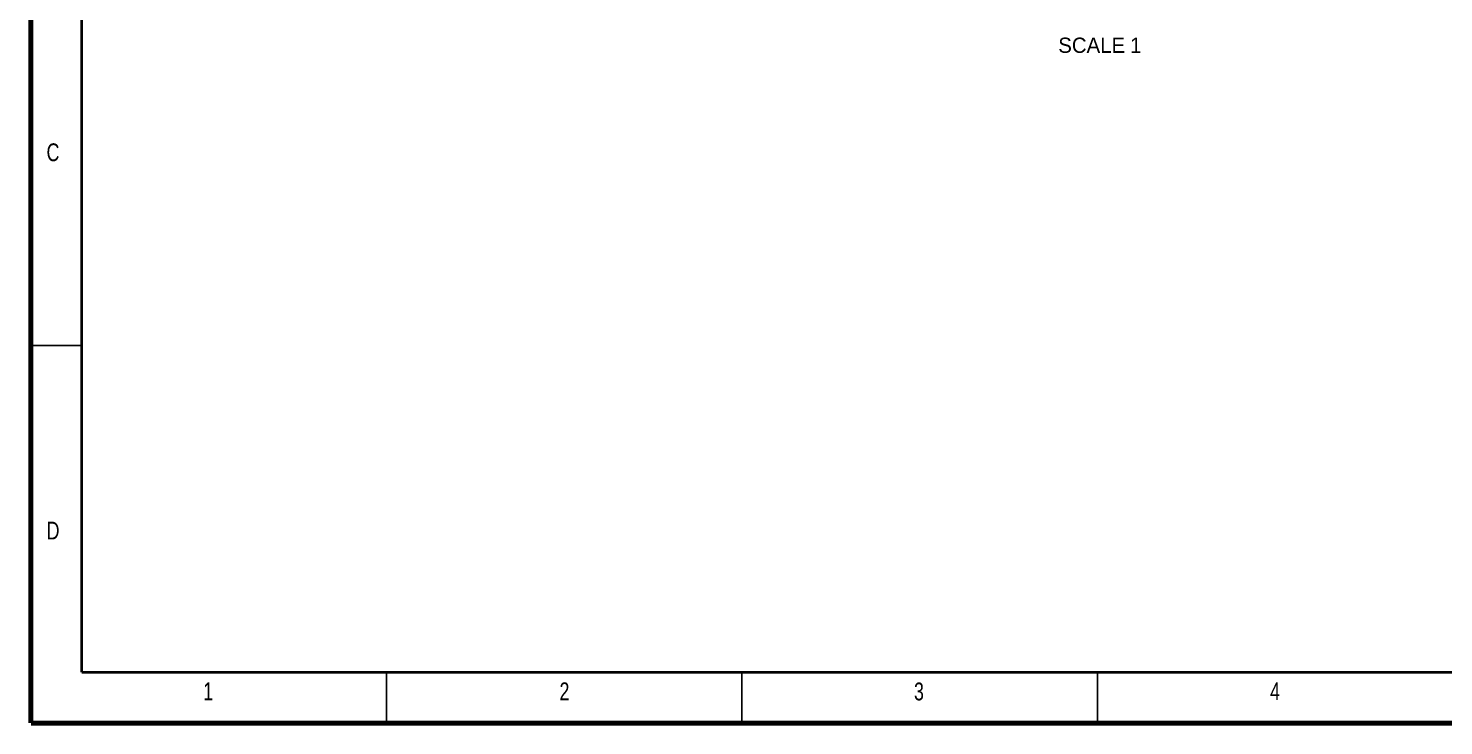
# Model space of a CAD drawing. Extents: x 0 to 420, y 0 to 297.
# Drawn here: x -0.5 to 278.2, y -0.5 to 136.6 of the extents above; entities that cross this region are included whole.
import ezdxf
from ezdxf.enums import TextEntityAlignment as Align

# ---------------------------------------------------------------- set-up
doc = ezdxf.new("R2010")
doc.units = 0
doc.header["$LTSCALE"] = 23.1
doc.layers.get('0').update_dxf_attribs({"linetype": 'CONTINUOUS'})
doc.styles.get("Standard").update_dxf_attribs({"font": 'gothic.ttf'})
doc.styles.add('TEXTSTYLE_2', font='txt', dxfattribs={"width": 0.75})

msp = doc.modelspace()

# ---------------------------------------------------------------- linework, layer by layer
at = {"color": 3, "linetype": 'CONTINUOUS'}
for p, q in [((0, 74.25), (10, 74.25)), ((70, 10), (70, 0)), ((140, 10), (140, 0)), ((210, 10), (210, 0))]:
    msp.add_line(p, q, dxfattribs=at)
for points, const_width in [([(0, 0), (0, 297)], 1), ([(10, 10), (10, 287)], 0.5), ([(10, 10), (410, 10)], 0.5), ([(0, 0), (420, 0)], 1)]:
    msp.add_lwpolyline(points, dxfattribs=dict(at, const_width=const_width))

# ---------------------------------------------------------------- texts
at = {"color": 2, "linetype": 'CONTINUOUS'}
for s, p in [('SCALE ', (209.419, 131.826)), ('1', (217.532, 131.826))]:
    msp.add_text(s, height=3, dxfattribs=at).set_placement(p, align=Align.CENTER)
at = {"color": 2, "linetype": 'CONTINUOUS', "style": 'TEXTSTYLE_2', "width": 0.75}
for s, p in [('C', (3.09, 110.518)), ('D', (3.103, 36.115))]:
    msp.add_text(s, height=3.5, dxfattribs=at).set_placement(p)
for s, p in [('1', (34.915, 4.498)), ('2', (105.06, 4.506)), ('3', (174.856, 4.476)), ('4', (244.961, 4.518))]:
    msp.add_text(s, height=3.5, dxfattribs=at).set_placement(p, align=Align.CENTER)

doc.saveas('drawing.dxf')
